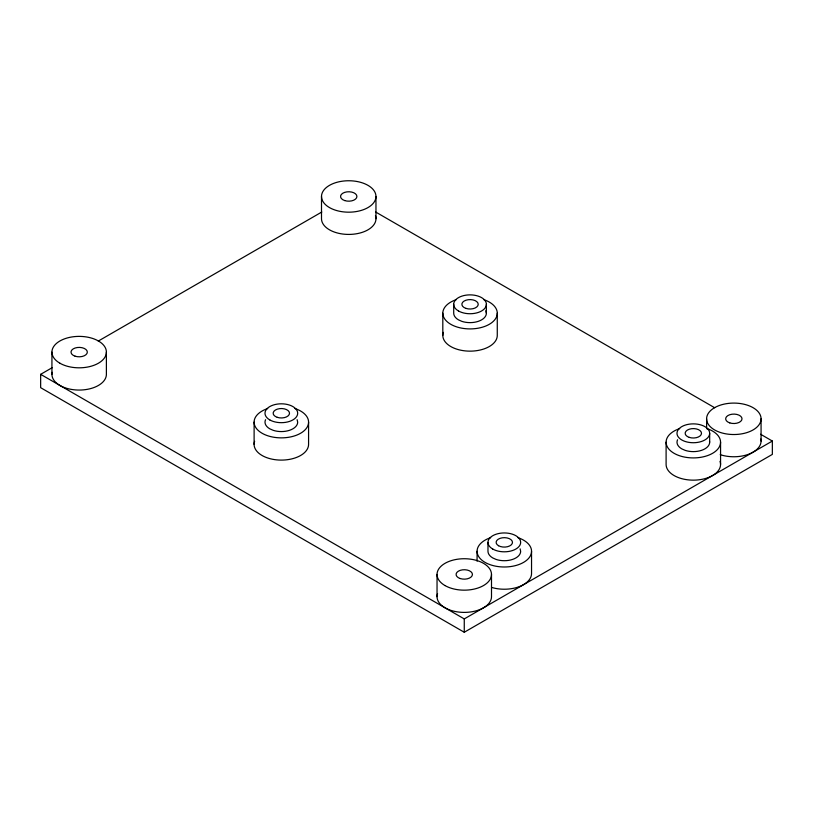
<?xml version="1.0" encoding="UTF-8"?>
<svg xmlns="http://www.w3.org/2000/svg" width="813" height="813" viewBox="0 0 813 813"><rect width="100%" height="100%" fill="white"/><g stroke="black" fill="none" stroke-linecap="round" stroke-linejoin="round"><path stroke-width="1.22" d="M760.582 434.244L772.35 441.042L772.35 454.386L464.264 632.25L40.65 387.679L40.65 374.336L52.418 367.547M98.261 341.084L321.806 212.01M40.65 374.336L464.264 618.917L772.35 441.042M375.667 212.02L714.698 407.75M709.515 441.5L709.668 442.191A16.341 9.431 0 0 1 685.166 450.361L681.782 448.867A16.341 9.431 0 0 1 677.554 439.752M485.828 310.759L486.377 313.198A16.341 9.431 0 0 1 461.875 321.369L458.491 319.865A16.341 9.431 0 0 1 453.705 313.198L453.705 304.306M520.096 548.836L520.655 551.275A16.341 9.431 0 0 1 496.143 559.446L492.759 557.942A16.341 9.431 0 0 1 487.973 551.275L487.973 542.383M297.121 419.701L297.68 422.14A16.341 9.431 0 0 1 273.168 430.311L269.784 428.817A16.341 9.431 0 0 1 265.556 419.701M761.07 418.807A27.236 15.721 0 0 1 720.227 432.425A27.236 15.721 0 0 1 720.227 405.189A27.236 15.721 0 0 1 761.07 418.807L761.07 441.042M720.562 442.191L720.562 464.426M709.668 433.299A16.341 9.431 0 0 1 685.166 441.469A16.341 9.431 0 0 1 685.166 425.128A16.341 9.431 0 0 1 709.668 433.299L709.668 442.191M706.609 418.807L706.609 428.685M666.101 442.191L666.101 464.426A27.236 15.721 0 0 0 696.009 480.077A27.236 15.721 0 0 0 720.033 461.357M531.539 551.275L531.539 573.511A27.236 15.721 0 0 1 491.733 587.453M497.271 313.198L497.271 335.434A27.236 15.721 0 0 1 467.373 351.074A27.236 15.721 0 0 1 443.339 332.354M491.499 574.445L491.499 596.681A27.236 15.721 0 0 1 461.591 612.321A27.236 15.721 0 0 1 437.557 593.612M486.377 304.306L486.377 313.198M477.079 551.275L477.079 561.153M464.264 618.917L464.264 632.25M442.811 313.198L442.811 335.434M437.038 574.445L437.038 596.681M375.962 196.472A27.236 15.721 0 0 1 335.119 210.079A27.236 15.721 0 0 1 335.119 182.854A27.236 15.721 0 0 1 375.962 196.472L375.962 218.707M321.501 196.472L321.501 218.707A27.236 15.721 0 0 0 351.409 234.347A27.236 15.721 0 0 0 375.443 215.628M308.574 422.14L308.574 444.376A27.236 15.721 0 0 1 278.666 460.026A27.236 15.721 0 0 1 254.632 441.307M254.113 422.14L254.113 444.376M106.391 352.11L106.391 374.336A27.236 15.721 0 0 1 77.377 390.027A27.236 15.721 0 0 1 52.164 372.283M51.93 352.11L51.93 374.336M760.836 438.99A27.236 15.721 0 0 1 748.966 454.111A27.236 15.721 0 0 1 720.227 454.66M294.956 408.522A27.236 15.721 0 0 1 302.202 432.252A27.236 15.721 0 0 1 260.485 432.252A27.236 15.721 0 0 1 267.721 408.522M483.654 299.58A27.236 15.721 0 0 1 490.9 323.3A27.236 15.721 0 0 1 449.183 323.3A27.236 15.721 0 0 1 456.428 299.58M706.944 428.583A27.236 15.721 0 0 1 714.19 452.302A27.236 15.721 0 0 1 672.473 452.302A27.236 15.721 0 0 1 679.719 428.583M517.932 537.657A27.236 15.721 0 0 1 525.178 561.377A27.236 15.721 0 0 1 483.45 561.377A27.236 15.721 0 0 1 490.696 537.657M269.784 419.915A16.341 9.431 0 0 0 297.121 415.687A16.341 9.431 0 0 0 277.111 404.132A16.341 9.431 0 0 0 269.784 419.915M277.253 417.333A8.171 4.715 0 0 0 289.509 413.248A8.171 4.715 0 0 0 277.253 409.163A8.171 4.715 0 0 0 277.253 417.333M458.491 310.973A16.341 9.431 0 0 0 485.828 306.745A16.341 9.431 0 0 0 465.819 295.19A16.341 9.431 0 0 0 458.491 310.973M465.961 308.391A8.171 4.715 0 0 0 478.217 304.306A8.171 4.715 0 0 0 465.961 300.221A8.171 4.715 0 0 0 465.961 308.391M689.251 437.384A8.171 4.715 0 0 0 701.497 433.299A8.171 4.715 0 0 0 689.251 429.213A8.171 4.715 0 0 0 689.251 437.384M492.759 549.049A16.341 9.431 0 0 0 520.096 544.822A16.341 9.431 0 0 0 500.086 533.267A16.341 9.431 0 0 0 492.759 549.049M498.532 545.716A8.171 4.715 0 0 0 512.2 543.602A8.171 4.715 0 0 0 502.2 537.82A8.171 4.715 0 0 0 498.532 545.716M344.651 200.557A8.171 4.715 0 0 0 356.907 196.472A8.171 4.715 0 0 0 344.651 192.386A8.171 4.715 0 0 0 344.651 200.557M59.908 363.218A27.236 15.721 0 0 0 105.466 356.175A27.236 15.721 0 0 0 72.113 336.917A27.236 15.721 0 0 0 59.908 363.218M75.081 356.185A8.171 4.715 0 0 0 87.326 352.11A8.171 4.715 0 0 0 75.081 348.025A8.171 4.715 0 0 0 75.081 356.185M445.006 585.563A27.236 15.721 0 0 0 490.564 578.51A27.236 15.721 0 0 0 457.221 559.263A27.236 15.721 0 0 0 445.006 585.563M460.178 578.531A8.171 4.715 0 0 0 472.434 574.445A8.171 4.715 0 0 0 460.178 570.36A8.171 4.715 0 0 0 460.178 578.531M729.759 422.892A8.171 4.715 0 0 0 742.005 418.807A8.171 4.715 0 0 0 729.759 414.721A8.171 4.715 0 0 0 729.759 422.892"/></g></svg>
